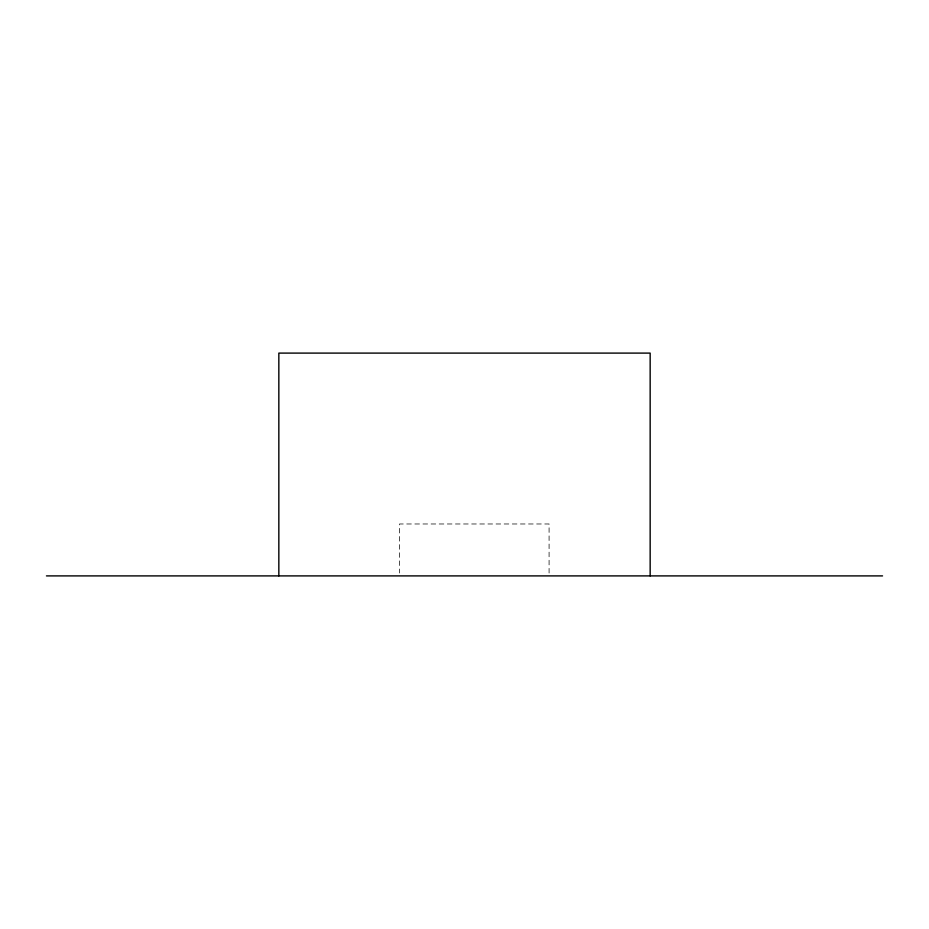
<?xml version="1.0" encoding="UTF-8"?>
<svg xmlns="http://www.w3.org/2000/svg" width="929" height="929" viewBox="0 0 929 929"><rect width="100%" height="100%" fill="white"/><g stroke="black" fill="none" stroke-linecap="round" stroke-linejoin="round"><path stroke-width="0.7" stroke-dasharray="4.64 3.48" d="M549.085 573.019L549.085 523.979L399.528 523.979L399.528 573.019"/><path stroke-width="1.39" d="M46.45 575.899L882.55 575.899M650.161 575.899L650.161 353.101L278.839 353.101L278.839 575.899"/></g></svg>
